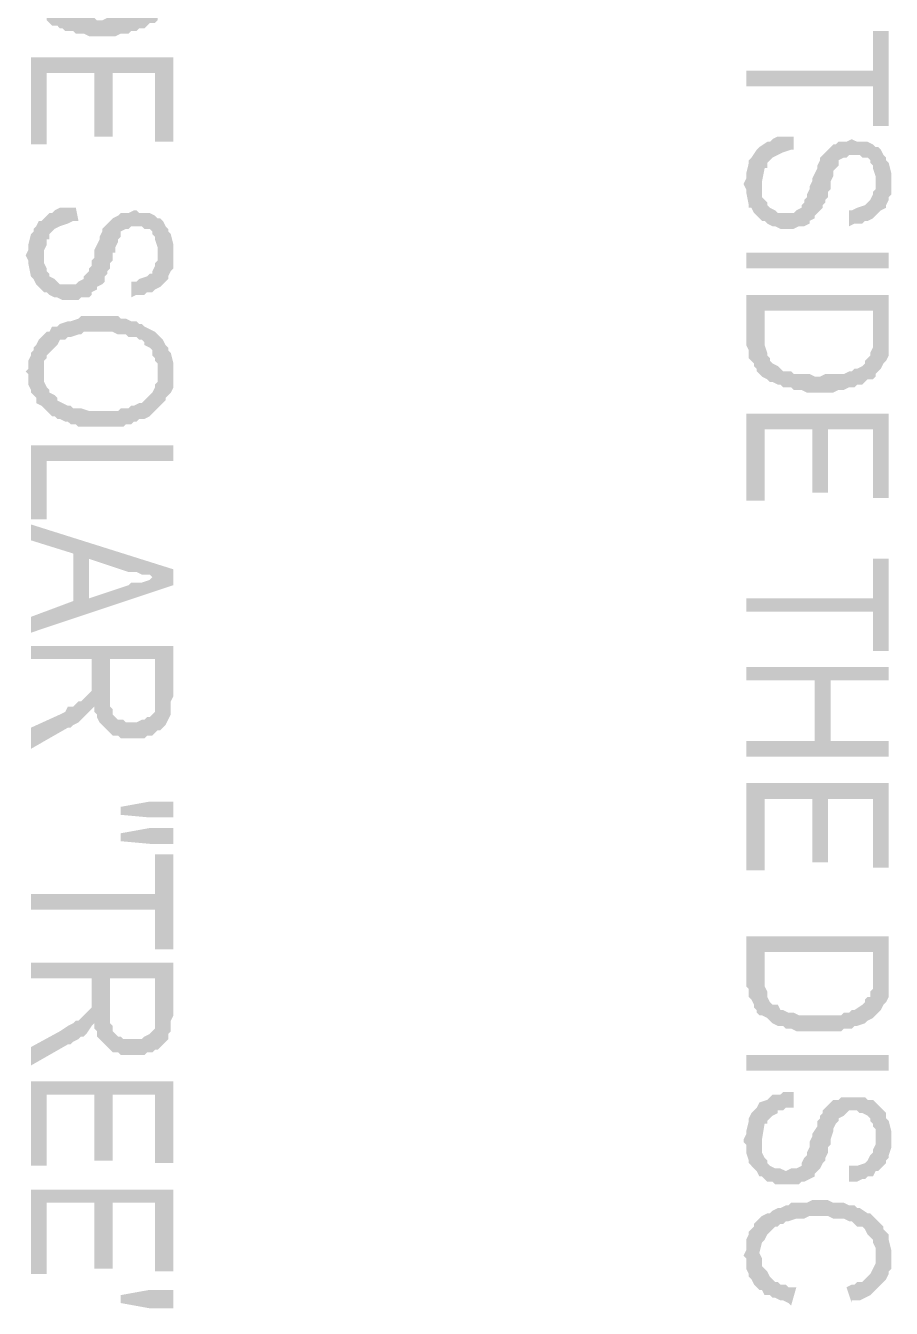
# Model space of a CAD drawing. Header units: inches. Extents: x -186 to 186, y -282 to 282.
# Drawn here: x -31.11 to -18.96, y 53.52 to 71.52 of the extents above; entities that cross this region are included whole.
import ezdxf

# ---------------------------------------------------------------- set-up
doc = ezdxf.new("R2010")
doc.units = ezdxf.units.IN
doc.header["$MEASUREMENT"] = 0
doc.layers.add('H', color=7, linetype='CONTINUOUS', lineweight=100)

msp = doc.modelspace()

# ---------------------------------------------------------------- hatches: boundary and pattern name
at = {"layer": 'H', "linetype": 'Continuous'}
for points in [[(-29.259, 71.593), (-29.296, 72.185), (-29.296, 72.111), (-29.296, 72.037), (-29.296, 72), (-29.333, 71.926), (-29.333, 71.889), (-29.333, 71.852), (-29.37, 71.815), (-29.407, 71.778), (-29.444, 71.741), (-29.556, 71.704), (-29.593, 71.667), (-29.63, 71.667), (-29.704, 71.63), (-29.741, 71.63), (-29.778, 71.63), (-29.852, 71.63), (-29.963, 71.63), (-30.037, 71.593), (-30.111, 71.593), (-30.148, 71.63), (-30.222, 71.63), (-30.296, 71.63), (-30.333, 71.63), (-30.37, 71.63), (-30.444, 71.667), (-30.481, 71.667), (-30.519, 71.667), (-30.593, 71.704), (-30.63, 71.741), (-30.667, 71.778), (-30.704, 71.815), (-30.778, 71.889), (-30.778, 71.926), (-30.815, 72), (-30.815, 72.037), (-30.815, 72.519), (-30.815, 71.593), (-30.778, 71.556), (-30.741, 71.519), (-30.667, 71.519), (-30.63, 71.481), (-30.593, 71.481), (-30.556, 71.444), (-30.481, 71.444), (-30.444, 71.444), (-30.407, 71.407), (-30.333, 71.407), (-30.296, 71.407), (-30.222, 71.37), (-29.852, 71.37), (-29.778, 71.407), (-29.741, 71.407), (-29.667, 71.407), (-29.63, 71.444), (-29.593, 71.444), (-29.556, 71.444), (-29.519, 71.481), (-29.444, 71.481), (-29.407, 71.519), (-29.37, 71.556), (-29.296, 71.556)], [(-19, 70.111), (-19, 71.444), (-19.222, 71.444), (-19.222, 70.889), (-21, 70.889), (-21, 70.667), (-19.222, 70.667), (-19.222, 70.111)], [(-29.037, 69.889), (-29.037, 71.074), (-31.037, 71.074), (-31.037, 69.852), (-30.815, 69.852), (-30.815, 70.852), (-30.148, 70.852), (-30.148, 69.963), (-29.889, 69.963), (-29.889, 70.852), (-29.296, 70.852), (-29.296, 69.889)], [(-18.963, 69.333), (-18.963, 69.444), (-19, 69.593), (-19.037, 69.63), (-19.037, 69.667), (-19.074, 69.704), (-19.111, 69.778), (-19.148, 69.815), (-19.185, 69.815), (-19.222, 69.852), (-19.296, 69.889), (-19.333, 69.889), (-19.37, 69.889), (-19.444, 69.889), (-19.519, 69.926), (-19.593, 69.889), (-19.667, 69.889), (-19.704, 69.889), (-19.741, 69.852), (-19.778, 69.852), (-19.815, 69.815), (-19.852, 69.778), (-19.889, 69.741), (-19.926, 69.704), (-19.963, 69.667), (-19.963, 69.63), (-20, 69.556), (-20, 69.519), (-20.037, 69.444), (-20.074, 69.37), (-20.074, 69.333), (-20.111, 69.259), (-20.111, 69.222), (-20.148, 69.148), (-20.148, 69.111), (-20.185, 69.074), (-20.185, 69.037), (-20.222, 69), (-20.222, 68.963), (-20.296, 68.926), (-20.333, 68.889), (-20.37, 68.889), (-20.444, 68.889), (-20.519, 68.889), (-20.556, 68.889), (-20.593, 68.926), (-20.667, 68.963), (-20.704, 69), (-20.704, 69.037), (-20.741, 69.074), (-20.778, 69.111), (-20.778, 69.185), (-20.778, 69.222), (-20.778, 69.296), (-20.815, 69.815), (-20.852, 69.778), (-20.926, 69.667), (-20.963, 69.63), (-20.963, 69.593), (-21, 69.444), (-21, 69.37), (-21.037, 69.296), (-21, 69.222), (-21, 69.185), (-20.963, 69), (-20.963, 68.963), (-20.926, 68.963), (-20.889, 68.889), (-20.852, 68.852), (-20.815, 68.815), (-20.778, 68.778), (-20.741, 68.778), (-20.704, 68.741), (-20.63, 68.704), (-20.593, 68.704), (-20.519, 68.667), (-20.333, 68.667), (-20.259, 68.704), (-20.222, 68.704), (-20.185, 68.704), (-20.111, 68.741), (-20.111, 68.778), (-20.037, 68.815), (-20.037, 68.852), (-20, 68.889), (-19.963, 68.926), (-19.926, 68.963), (-19.926, 69), (-19.889, 69.037), (-19.889, 69.074), (-19.852, 69.111), (-19.852, 69.185), (-19.815, 69.222), (-19.815, 69.333), (-19.778, 69.407), (-19.778, 69.481), (-19.741, 69.519), (-19.704, 69.556), (-19.704, 69.63), (-19.63, 69.667), (-19.593, 69.667), (-19.556, 69.704), (-19.444, 69.704), (-19.407, 69.704), (-19.37, 69.667), (-19.296, 69.667), (-19.259, 69.63), (-19.259, 69.593), (-19.222, 69.556), (-19.222, 69.519), (-19.185, 69.407), (-19.185, 69.333), (-19.185, 68.852), (-19.148, 68.889), (-19.111, 68.926), (-19.037, 68.963), (-19.037, 69), (-19, 69.074), (-19, 69.111), (-18.963, 69.148), (-18.963, 69.222), (-18.963, 69.296)], [(-20.333, 69.778), (-20.333, 69.963), (-20.481, 69.963), (-20.519, 69.963), (-20.556, 69.963), (-20.63, 69.926), (-20.667, 69.889), (-20.704, 69.889), (-20.815, 69.815), (-20.778, 69.296), (-20.778, 69.333), (-20.741, 69.519), (-20.704, 69.519), (-20.704, 69.593), (-20.667, 69.63), (-20.63, 69.667), (-20.556, 69.704), (-20.481, 69.741), (-20.37, 69.778)], [(-19.185, 68.852), (-19.185, 69.333), (-19.185, 69.296), (-19.185, 69.222), (-19.222, 69.185), (-19.222, 69.148), (-19.259, 69.074), (-19.296, 69.037), (-19.333, 69), (-19.444, 68.963), (-19.519, 68.926), (-19.556, 68.926), (-19.556, 68.704), (-19.481, 68.741), (-19.444, 68.741), (-19.37, 68.741), (-19.333, 68.778), (-19.296, 68.778), (-19.222, 68.815)], [(-30.37, 68.778), (-30.407, 68.963), (-30.519, 68.963), (-30.593, 68.963), (-30.63, 68.963), (-30.704, 68.926), (-30.741, 68.889), (-30.778, 68.889), (-30.815, 68.852), (-30.852, 68.815), (-30.852, 68.296), (-30.852, 68.333), (-30.852, 68.37), (-30.815, 68.444), (-30.815, 68.481), (-30.815, 68.519), (-30.778, 68.519), (-30.778, 68.593), (-30.741, 68.63), (-30.704, 68.667), (-30.63, 68.704), (-30.519, 68.741), (-30.444, 68.778)], [(-29.037, 68.333), (-29.037, 68.444), (-29.074, 68.593), (-29.111, 68.63), (-29.111, 68.667), (-29.148, 68.704), (-29.185, 68.778), (-29.222, 68.815), (-29.259, 68.815), (-29.296, 68.852), (-29.37, 68.889), (-29.407, 68.889), (-29.444, 68.889), (-29.519, 68.889), (-29.556, 68.926), (-29.593, 68.926), (-29.667, 68.889), (-29.704, 68.889), (-29.778, 68.889), (-29.815, 68.852), (-29.889, 68.815), (-29.963, 68.741), (-30, 68.704), (-30.037, 68.667), (-30.037, 68.63), (-30.074, 68.556), (-30.074, 68.519), (-30.111, 68.444), (-30.148, 68.37), (-30.148, 68.333), (-30.148, 68.259), (-30.185, 68.222), (-30.185, 68.148), (-30.222, 68.111), (-30.222, 68.074), (-30.259, 68.037), (-30.296, 68), (-30.296, 67.963), (-30.37, 67.926), (-30.407, 67.889), (-30.444, 67.889), (-30.519, 67.889), (-30.556, 67.889), (-30.63, 67.889), (-30.667, 67.926), (-30.704, 67.963), (-30.778, 68), (-30.778, 68.037), (-30.815, 68.074), (-30.815, 68.111), (-30.852, 68.185), (-30.852, 68.222), (-30.852, 68.296), (-30.852, 68.815), (-30.889, 68.778), (-30.926, 68.778), (-30.963, 68.704), (-31, 68.667), (-31, 68.63), (-31.037, 68.593), (-31.074, 68.444), (-31.074, 68.37), (-31.111, 68.296), (-31.074, 68.222), (-31.074, 68.185), (-31.037, 68), (-31, 67.963), (-30.963, 67.889), (-30.926, 67.852), (-30.889, 67.815), (-30.852, 67.778), (-30.815, 67.778), (-30.778, 67.741), (-30.704, 67.704), (-30.667, 67.704), (-30.593, 67.667), (-30.37, 67.667), (-30.333, 67.704), (-30.296, 67.704), (-30.222, 67.704), (-30.185, 67.741), (-30.185, 67.778), (-30.111, 67.815), (-30.111, 67.852), (-30.037, 67.889), (-30, 67.926), (-30, 67.963), (-30, 68), (-29.963, 68.037), (-29.963, 68.074), (-29.926, 68.111), (-29.926, 68.185), (-29.889, 68.222), (-29.889, 68.333), (-29.852, 68.333), (-29.852, 68.407), (-29.815, 68.481), (-29.815, 68.519), (-29.778, 68.556), (-29.778, 68.63), (-29.704, 68.667), (-29.667, 68.667), (-29.63, 68.704), (-29.519, 68.704), (-29.481, 68.704), (-29.444, 68.667), (-29.37, 68.667), (-29.333, 68.63), (-29.333, 68.593), (-29.296, 68.556), (-29.296, 68.519), (-29.259, 68.407), (-29.259, 68.333), (-29.222, 67.852), (-29.185, 67.889), (-29.148, 67.926), (-29.111, 67.963), (-29.111, 68), (-29.074, 68.074), (-29.037, 68.111), (-29.037, 68.148), (-29.037, 68.222), (-29.037, 68.296)], [(-29.222, 67.852), (-29.259, 68.333), (-29.259, 68.296), (-29.259, 68.222), (-29.296, 68.185), (-29.296, 68.148), (-29.333, 68.074), (-29.333, 68.037), (-29.37, 68.037), (-29.407, 68), (-29.519, 67.963), (-29.556, 67.926), (-29.63, 67.926), (-29.63, 67.704), (-29.556, 67.741), (-29.519, 67.741), (-29.444, 67.741), (-29.407, 67.778), (-29.333, 67.778), (-29.296, 67.815)], [(-21, 68.111), (-19, 68.111), (-19, 68.333), (-21, 68.333)], [(-19, 67.185), (-19, 67.741), (-21, 67.741), (-21, 67.037), (-20.963, 66.963), (-20.963, 66.852), (-20.926, 66.815), (-20.889, 66.778), (-20.889, 66.741), (-20.852, 66.704), (-20.852, 66.667), (-20.815, 66.63), (-20.778, 66.593), (-20.741, 67.519), (-19.222, 67.519), (-19.222, 67.185), (-19.185, 66.593), (-19.185, 66.63), (-19.148, 66.667), (-19.111, 66.704), (-19.074, 66.778), (-19.037, 66.815), (-19, 66.889), (-19, 66.926), (-19, 67), (-19, 67.037), (-19, 67.111)], [(-19.185, 66.593), (-19.222, 67.185), (-19.222, 67.111), (-19.222, 67.037), (-19.222, 67), (-19.259, 66.926), (-19.259, 66.889), (-19.296, 66.852), (-19.333, 66.815), (-19.333, 66.778), (-19.37, 66.741), (-19.444, 66.704), (-19.481, 66.704), (-19.519, 66.667), (-19.556, 66.667), (-19.63, 66.63), (-19.667, 66.63), (-19.704, 66.63), (-19.778, 66.63), (-19.889, 66.63), (-19.963, 66.593), (-20.037, 66.593), (-20.111, 66.63), (-20.148, 66.63), (-20.222, 66.63), (-20.259, 66.63), (-20.333, 66.63), (-20.37, 66.667), (-20.407, 66.667), (-20.481, 66.667), (-20.519, 66.704), (-20.556, 66.741), (-20.63, 66.778), (-20.667, 66.815), (-20.667, 66.852), (-20.704, 66.889), (-20.704, 66.926), (-20.741, 67.037), (-20.741, 67.519), (-20.778, 66.593), (-20.704, 66.556), (-20.667, 66.519), (-20.63, 66.519), (-20.556, 66.481), (-20.519, 66.481), (-20.481, 66.444), (-20.444, 66.444), (-20.37, 66.444), (-20.333, 66.407), (-20.296, 66.407), (-20.222, 66.407), (-20.148, 66.37), (-19.778, 66.37), (-19.704, 66.407), (-19.667, 66.407), (-19.63, 66.407), (-19.556, 66.444), (-19.519, 66.444), (-19.481, 66.444), (-19.444, 66.481), (-19.37, 66.481), (-19.333, 66.519), (-19.296, 66.556), (-19.222, 66.556)], [(-29.037, 66.667), (-29.037, 66.778), (-29.074, 66.926), (-29.111, 66.963), (-29.111, 67), (-29.148, 67.037), (-29.185, 67.111), (-29.222, 67.148), (-29.259, 67.185), (-29.296, 67.222), (-29.444, 67.296), (-29.481, 67.333), (-29.519, 67.333), (-29.556, 67.37), (-29.63, 67.37), (-29.704, 67.407), (-29.778, 67.407), (-29.815, 67.444), (-29.889, 67.444), (-30.222, 67.444), (-30.259, 67.444), (-30.333, 67.444), (-30.37, 67.407), (-30.481, 67.37), (-30.519, 67.37), (-30.63, 67.333), (-30.667, 67.296), (-30.741, 67.296), (-30.778, 67.222), (-30.815, 67.222), (-30.852, 67.185), (-30.889, 67.148), (-30.926, 67.111), (-30.963, 67.037), (-31, 67), (-31, 66.963), (-31.037, 66.926), (-31.037, 66.889), (-31.074, 66.815), (-31.074, 66.778), (-31.074, 66.704), (-31.111, 66.667), (-31.074, 66.63), (-31.074, 66.519), (-31.074, 66.481), (-31.037, 66.407), (-31.037, 66.37), (-31, 66.333), (-30.963, 66.296), (-30.963, 66.222), (-30.889, 66.185), (-30.852, 66.148), (-30.852, 66.704), (-30.852, 66.741), (-30.852, 66.815), (-30.815, 66.852), (-30.815, 66.889), (-30.778, 66.926), (-30.741, 66.963), (-30.704, 67), (-30.667, 67.037), (-30.63, 67.111), (-30.556, 67.111), (-30.519, 67.148), (-30.481, 67.148), (-30.37, 67.185), (-30.333, 67.185), (-30.296, 67.222), (-30.148, 67.222), (-30.074, 67.222), (-30, 67.222), (-29.889, 67.222), (-29.815, 67.185), (-29.778, 67.185), (-29.704, 67.185), (-29.667, 67.148), (-29.63, 67.148), (-29.556, 67.148), (-29.519, 67.111), (-29.481, 67.111), (-29.444, 67.074), (-29.444, 67.037), (-29.37, 67), (-29.333, 66.963), (-29.333, 66.889), (-29.296, 66.852), (-29.296, 66.815), (-29.259, 66.778), (-29.259, 66.148), (-29.222, 66.185), (-29.185, 66.222), (-29.148, 66.259), (-29.148, 66.296), (-29.111, 66.333), (-29.074, 66.37), (-29.037, 66.444), (-29.037, 66.481), (-29.037, 66.556), (-29.037, 66.593)], [(-29.259, 66.148), (-29.259, 66.667), (-29.259, 66.556), (-29.259, 66.519), (-29.296, 66.481), (-29.296, 66.444), (-29.333, 66.37), (-29.37, 66.333), (-29.407, 66.296), (-29.444, 66.259), (-29.481, 66.222), (-29.519, 66.222), (-29.593, 66.185), (-29.63, 66.185), (-29.667, 66.148), (-29.704, 66.148), (-29.778, 66.148), (-29.815, 66.111), (-29.889, 66.111), (-30.222, 66.111), (-30.333, 66.148), (-30.444, 66.148), (-30.481, 66.185), (-30.519, 66.185), (-30.667, 66.259), (-30.667, 66.296), (-30.704, 66.333), (-30.778, 66.37), (-30.778, 66.407), (-30.815, 66.444), (-30.852, 66.519), (-30.852, 66.556), (-30.852, 66.63), (-30.852, 66.667), (-30.852, 66.148), (-30.815, 66.111), (-30.778, 66.074), (-30.741, 66.037), (-30.704, 66.037), (-30.667, 66), (-30.63, 66), (-30.556, 65.963), (-30.519, 65.963), (-30.481, 65.926), (-30.407, 65.926), (-30.37, 65.889), (-30.296, 65.889), (-30.222, 65.889), (-30.185, 65.889), (-29.926, 65.889), (-29.852, 65.889), (-29.815, 65.889), (-29.741, 65.889), (-29.704, 65.926), (-29.63, 65.926), (-29.593, 65.963), (-29.556, 65.963), (-29.519, 66), (-29.481, 66), (-29.444, 66), (-29.37, 66.037), (-29.333, 66.074), (-29.296, 66.111)], [(-19, 64.889), (-19, 66.074), (-21, 66.074), (-21, 64.852), (-20.741, 64.852), (-20.741, 65.852), (-20.074, 65.852), (-20.074, 64.963), (-19.852, 64.963), (-19.852, 65.852), (-19.222, 65.852), (-19.222, 64.889)], [(-29.037, 65.407), (-29.037, 65.63), (-31.037, 65.63), (-31.037, 64.593), (-30.815, 64.593), (-30.815, 65.407)], [(-29.037, 63.667), (-29.037, 63.889), (-31.037, 64.519), (-31.037, 64.296), (-30.444, 64.111), (-30.444, 63.444), (-30.222, 64.037), (-29.667, 63.852), (-29.593, 63.852), (-29.556, 63.852), (-29.481, 63.815), (-29.444, 63.815), (-29.37, 63.815), (-29.333, 63.778), (-29.259, 63.778)], [(-29.037, 63.667), (-29.259, 63.778), (-29.296, 63.778), (-29.333, 63.778), (-29.37, 63.741), (-29.481, 63.704), (-29.556, 63.704), (-29.63, 63.704), (-29.667, 63.667), (-30.222, 63.481), (-30.222, 64.037), (-30.444, 63.444), (-31.037, 63.222), (-31.037, 63)], [(-19, 62.741), (-19, 64.037), (-19.222, 64.037), (-19.222, 63.481), (-21, 63.481), (-21, 63.296), (-19.222, 63.296), (-19.222, 62.741)], [(-29.037, 62.111), (-29.037, 62.815), (-31.037, 62.815), (-31.037, 62.63), (-30.185, 62.63), (-30.185, 62.37), (-30.148, 61.963), (-30.148, 61.889), (-30.111, 61.852), (-30.111, 61.815), (-30.074, 61.741), (-30.037, 61.704), (-30, 61.667), (-29.963, 61.63), (-29.926, 62.63), (-29.296, 62.63), (-29.296, 62.111), (-29.259, 61.63), (-29.222, 61.63), (-29.185, 61.667), (-29.148, 61.704), (-29.111, 61.778), (-29.074, 61.852), (-29.074, 61.889), (-29.074, 62.037)], [(-29.259, 61.63), (-29.296, 62.111), (-29.296, 62), (-29.296, 61.889), (-29.37, 61.815), (-29.407, 61.815), (-29.444, 61.778), (-29.481, 61.778), (-29.556, 61.741), (-29.704, 61.741), (-29.741, 61.778), (-29.778, 61.778), (-29.815, 61.778), (-29.852, 61.815), (-29.889, 61.852), (-29.889, 61.889), (-29.889, 61.926), (-29.926, 61.963), (-29.926, 62), (-29.926, 62.63), (-29.963, 61.63), (-29.889, 61.556), (-29.815, 61.556), (-29.778, 61.519), (-29.704, 61.519), (-29.519, 61.519), (-29.444, 61.519), (-29.407, 61.556), (-29.333, 61.556), (-29.296, 61.593)], [(-19, 62.333), (-19, 62.519), (-21, 62.519), (-21, 62.333), (-20.037, 62.333), (-20.037, 61.481), (-19.815, 62.333)], [(-30.148, 61.963), (-30.185, 62.37), (-30.185, 62.296), (-30.185, 62.222), (-30.185, 62.185), (-30.222, 62.148), (-30.259, 62.111), (-30.296, 62.074), (-30.333, 62.037), (-30.37, 62.037), (-30.407, 62), (-30.444, 61.963), (-30.519, 61.963), (-30.556, 61.889), (-30.63, 61.852), (-31.037, 61.667), (-31.037, 61.37), (-30.519, 61.667), (-30.481, 61.667), (-30.444, 61.704), (-30.37, 61.741), (-30.333, 61.778), (-30.296, 61.815), (-30.259, 61.852), (-30.222, 61.889), (-30.185, 61.926)], [(-19, 61.259), (-19, 61.481), (-19.815, 61.481), (-19.815, 62.333), (-20.037, 61.481), (-21, 61.481), (-21, 61.259)], [(-19, 59.704), (-19, 60.889), (-21, 60.889), (-21, 59.667), (-20.741, 59.667), (-20.741, 60.667), (-20.074, 60.667), (-20.074, 59.778), (-19.852, 59.778), (-19.852, 60.667), (-19.222, 60.667), (-19.222, 59.704)], [(-29.037, 60.407), (-29.037, 60.63), (-29.37, 60.63), (-29.778, 60.556), (-29.778, 60.444), (-29.37, 60.407)], [(-29.037, 60.037), (-29.037, 60.259), (-29.37, 60.259), (-29.778, 60.185), (-29.778, 60.074), (-29.37, 60.037)], [(-29.037, 58.556), (-29.037, 59.889), (-29.296, 59.889), (-29.296, 59.333), (-31.037, 59.333), (-31.037, 59.111), (-29.296, 59.111), (-29.296, 58.556)], [(-19, 58.185), (-19, 58.741), (-21, 58.741), (-21, 58.037), (-20.963, 58), (-20.963, 57.889), (-20.926, 57.852), (-20.889, 57.778), (-20.889, 57.741), (-20.852, 57.704), (-20.852, 57.667), (-20.815, 57.63), (-20.778, 57.63), (-20.741, 58.519), (-19.222, 58.519), (-19.222, 58.185), (-19.185, 57.63), (-19.148, 57.667), (-19.111, 57.704), (-19.074, 57.778), (-19.037, 57.815), (-19, 57.889), (-19, 57.963), (-19, 58), (-19, 58.037), (-19, 58.111)], [(-19.185, 57.63), (-19.222, 58.185), (-19.222, 58.111), (-19.222, 58.037), (-19.222, 58), (-19.259, 57.963), (-19.259, 57.889), (-19.296, 57.889), (-19.333, 57.852), (-19.333, 57.815), (-19.37, 57.778), (-19.481, 57.704), (-19.519, 57.704), (-19.556, 57.667), (-19.63, 57.667), (-19.667, 57.63), (-19.704, 57.63), (-19.778, 57.63), (-19.889, 57.63), (-19.963, 57.63), (-20.037, 57.63), (-20.111, 57.63), (-20.148, 57.63), (-20.222, 57.63), (-20.259, 57.63), (-20.333, 57.667), (-20.37, 57.667), (-20.407, 57.667), (-20.481, 57.704), (-20.519, 57.704), (-20.556, 57.778), (-20.63, 57.778), (-20.667, 57.815), (-20.704, 57.889), (-20.704, 57.963), (-20.741, 58.037), (-20.741, 58.519), (-20.778, 57.63), (-20.704, 57.593), (-20.667, 57.556), (-20.63, 57.519), (-20.556, 57.481), (-20.519, 57.481), (-20.481, 57.481), (-20.444, 57.444), (-20.37, 57.444), (-20.296, 57.407), (-20.222, 57.407), (-20.148, 57.407), (-19.778, 57.407), (-19.704, 57.407), (-19.667, 57.407), (-19.63, 57.444), (-19.556, 57.444), (-19.519, 57.444), (-19.481, 57.481), (-19.444, 57.481), (-19.333, 57.519), (-19.296, 57.556), (-19.222, 57.593)], [(-29.037, 57.63), (-29.037, 58.37), (-31.037, 58.37), (-31.037, 58.148), (-30.185, 58.148), (-30.185, 57.889), (-30.148, 57.519), (-30.148, 57.444), (-30.111, 57.407), (-30.111, 57.333), (-30.074, 57.296), (-30.037, 57.259), (-30, 57.222), (-29.963, 57.185), (-29.926, 58.148), (-29.296, 58.148), (-29.296, 57.63), (-29.259, 57.148), (-29.222, 57.185), (-29.185, 57.222), (-29.148, 57.259), (-29.111, 57.296), (-29.111, 57.333), (-29.111, 57.37), (-29.074, 57.407), (-29.074, 57.444), (-29.074, 57.556)], [(-29.259, 57.148), (-29.296, 57.63), (-29.296, 57.556), (-29.296, 57.444), (-29.333, 57.407), (-29.37, 57.37), (-29.444, 57.333), (-29.481, 57.296), (-29.556, 57.296), (-29.704, 57.296), (-29.741, 57.296), (-29.778, 57.333), (-29.815, 57.333), (-29.852, 57.37), (-29.889, 57.407), (-29.889, 57.444), (-29.889, 57.481), (-29.926, 57.519), (-29.926, 57.556), (-29.926, 58.148), (-29.963, 57.185), (-29.889, 57.111), (-29.815, 57.111), (-29.778, 57.074), (-29.704, 57.074), (-29.519, 57.074), (-29.444, 57.074), (-29.407, 57.111), (-29.333, 57.111), (-29.296, 57.148)], [(-30.148, 57.519), (-30.185, 57.889), (-30.185, 57.815), (-30.185, 57.778), (-30.185, 57.741), (-30.222, 57.704), (-30.259, 57.667), (-30.296, 57.63), (-30.333, 57.593), (-30.37, 57.556), (-30.407, 57.556), (-30.444, 57.519), (-30.519, 57.481), (-30.63, 57.407), (-31.037, 57.185), (-31.037, 56.926), (-30.519, 57.222), (-30.481, 57.222), (-30.444, 57.259), (-30.37, 57.296), (-30.333, 57.333), (-30.296, 57.333), (-30.259, 57.37), (-30.185, 57.481)], [(-21, 56.852), (-19, 56.852), (-19, 57.074), (-21, 57.074)], [(-29.037, 55.556), (-29.037, 56.704), (-31.037, 56.704), (-31.037, 55.519), (-30.815, 55.519), (-30.815, 56.519), (-30.148, 56.519), (-30.148, 55.593), (-29.889, 55.593), (-29.889, 56.519), (-29.296, 56.519), (-29.296, 55.556)], [(-20.333, 56.333), (-20.333, 56.556), (-20.481, 56.556), (-20.519, 56.519), (-20.556, 56.519), (-20.63, 56.519), (-20.667, 56.481), (-20.704, 56.444), (-20.815, 56.407), (-20.778, 55.852), (-20.778, 55.889), (-20.741, 56.111), (-20.704, 56.111), (-20.704, 56.148), (-20.667, 56.185), (-20.63, 56.222), (-20.556, 56.259), (-20.556, 56.296), (-20.481, 56.296), (-20.444, 56.333), (-20.37, 56.333)], [(-18.963, 55.889), (-18.963, 56), (-19, 56.148), (-19.037, 56.185), (-19.037, 56.259), (-19.074, 56.296), (-19.111, 56.333), (-19.148, 56.37), (-19.185, 56.407), (-19.222, 56.444), (-19.296, 56.444), (-19.333, 56.481), (-19.37, 56.481), (-19.444, 56.481), (-19.519, 56.481), (-19.593, 56.481), (-19.667, 56.481), (-19.704, 56.444), (-19.741, 56.444), (-19.778, 56.444), (-19.815, 56.407), (-19.852, 56.37), (-19.889, 56.333), (-19.926, 56.296), (-19.926, 56.259), (-19.963, 56.222), (-19.963, 56.185), (-20, 56.148), (-20, 56.074), (-20.074, 55.963), (-20.074, 55.926), (-20.111, 55.852), (-20.111, 55.778), (-20.148, 55.704), (-20.148, 55.667), (-20.185, 55.63), (-20.222, 55.556), (-20.222, 55.519), (-20.296, 55.481), (-20.333, 55.481), (-20.37, 55.481), (-20.444, 55.444), (-20.519, 55.481), (-20.556, 55.481), (-20.593, 55.481), (-20.667, 55.519), (-20.704, 55.556), (-20.704, 55.593), (-20.741, 55.63), (-20.778, 55.704), (-20.778, 55.741), (-20.778, 55.815), (-20.778, 55.852), (-20.815, 56.407), (-20.852, 56.333), (-20.889, 56.296), (-20.926, 56.259), (-20.963, 56.185), (-20.963, 56.148), (-21, 56), (-21, 55.963), (-21.037, 55.889), (-21.037, 55.852), (-21, 55.815), (-21, 55.741), (-21, 55.704), (-20.963, 55.593), (-20.963, 55.556), (-20.926, 55.519), (-20.889, 55.481), (-20.852, 55.444), (-20.815, 55.37), (-20.778, 55.37), (-20.741, 55.333), (-20.704, 55.296), (-20.63, 55.296), (-20.593, 55.259), (-20.519, 55.259), (-20.333, 55.259), (-20.259, 55.259), (-20.222, 55.296), (-20.185, 55.296), (-20.111, 55.333), (-20.037, 55.37), (-20.037, 55.407), (-19.963, 55.481), (-19.926, 55.556), (-19.889, 55.593), (-19.889, 55.63), (-19.852, 55.704), (-19.852, 55.778), (-19.815, 55.815), (-19.815, 55.889), (-19.778, 56), (-19.778, 56.037), (-19.741, 56.111), (-19.704, 56.148), (-19.704, 56.185), (-19.63, 56.222), (-19.593, 56.259), (-19.556, 56.296), (-19.444, 56.296), (-19.407, 56.259), (-19.37, 56.259), (-19.296, 56.222), (-19.259, 56.185), (-19.259, 56.148), (-19.222, 56.111), (-19.222, 56.074), (-19.185, 56.037), (-19.185, 55.963), (-19.185, 55.889), (-19.185, 55.444), (-19.148, 55.444), (-19.111, 55.481), (-19.037, 55.556), (-19.037, 55.593), (-19, 55.63), (-19, 55.667), (-18.963, 55.778), (-18.963, 55.852)], [(-19.185, 55.444), (-19.185, 55.889), (-19.185, 55.852), (-19.185, 55.815), (-19.222, 55.741), (-19.222, 55.704), (-19.259, 55.667), (-19.296, 55.593), (-19.333, 55.556), (-19.444, 55.519), (-19.519, 55.519), (-19.556, 55.519), (-19.556, 55.296), (-19.481, 55.296), (-19.444, 55.296), (-19.37, 55.333), (-19.333, 55.333), (-19.296, 55.37), (-19.222, 55.37)], [(-29.037, 54.037), (-29.037, 55.185), (-31.037, 55.185), (-31.037, 54), (-30.815, 54), (-30.815, 55), (-30.148, 55), (-30.148, 54.074), (-29.889, 54.074), (-29.889, 55), (-29.296, 55), (-29.296, 54.037)], [(-19.185, 54.778), (-19.222, 54.815), (-19.259, 54.852), (-19.296, 54.852), (-19.407, 54.926), (-19.444, 54.926), (-19.481, 54.963), (-19.519, 54.963), (-19.556, 54.963), (-19.63, 55), (-19.667, 55), (-19.741, 55), (-19.778, 55), (-19.852, 55.037), (-20.074, 55.037), (-20.148, 55), (-20.185, 55), (-20.259, 55), (-20.296, 55), (-20.37, 55), (-20.407, 54.963), (-20.444, 54.963), (-20.519, 54.926), (-20.556, 54.926), (-20.63, 54.889), (-20.667, 54.852), (-20.704, 54.852), (-20.778, 54.815), (-20.815, 54.778), (-20.852, 54.741), (-20.889, 54.704), (-20.889, 54.667), (-20.926, 54.63), (-20.963, 54.593), (-20.963, 54.556), (-21, 54.481), (-21, 54.37), (-21, 54.333), (-21.037, 54.259), (-21, 54.222), (-21, 54.148), (-21, 54.111), (-21, 54.074), (-20.963, 54), (-20.963, 53.963), (-20.926, 53.926), (-20.889, 53.852), (-20.852, 53.815), (-20.815, 53.778), (-20.815, 54.296), (-20.778, 54.444), (-20.741, 54.481), (-20.704, 54.556), (-20.667, 54.593), (-20.63, 54.63), (-20.593, 54.667), (-20.556, 54.667), (-20.519, 54.704), (-20.481, 54.704), (-20.444, 54.741), (-20.407, 54.741), (-20.296, 54.778), (-20.222, 54.778), (-20.185, 54.778), (-20.111, 54.815), (-19.852, 54.815), (-19.778, 54.778), (-19.704, 54.778), (-19.667, 54.778), (-19.63, 54.778), (-19.556, 54.741), (-19.519, 54.741), (-19.481, 54.704), (-19.444, 54.667), (-19.37, 54.667), (-19.333, 54.63), (-19.296, 54.556), (-19.259, 54.519), (-19.222, 54.481), (-19.222, 54.444), (-19.185, 54.37), (-19.185, 54.296), (-19.185, 54.259)], [(-18.963, 54.259), (-18.963, 54.333), (-19, 54.481), (-19, 54.556), (-19.037, 54.593), (-19.074, 54.63), (-19.074, 54.667), (-19.111, 54.704), (-19.148, 54.741), (-19.185, 54.778), (-19.185, 54.259), (-19.185, 54.185), (-19.185, 54.148), (-19.222, 54.074), (-19.259, 54), (-19.296, 53.963), (-19.333, 53.926), (-19.37, 53.889), (-19.444, 53.889), (-19.481, 53.852), (-19.519, 53.852), (-19.593, 53.815), (-19.519, 53.593), (-19.519, 53.63), (-19.481, 53.63), (-19.407, 53.63), (-19.259, 53.704), (-19.222, 53.741), (-19.185, 53.778), (-19.111, 53.852), (-19.074, 53.889), (-19.037, 53.926), (-19, 54), (-19, 54.037), (-18.963, 54.074), (-18.963, 54.148), (-18.963, 54.185)], [(-20.296, 53.815), (-20.333, 53.815), (-20.407, 53.815), (-20.444, 53.852), (-20.519, 53.852), (-20.556, 53.889), (-20.593, 53.889), (-20.63, 53.926), (-20.667, 53.963), (-20.704, 54.037), (-20.741, 54.074), (-20.778, 54.111), (-20.778, 54.148), (-20.778, 54.222), (-20.815, 54.296), (-20.815, 53.778), (-20.778, 53.778), (-20.741, 53.704), (-20.667, 53.704), (-20.63, 53.667), (-20.593, 53.667), (-20.519, 53.63), (-20.481, 53.63), (-20.407, 53.593), (-20.37, 53.556)], [(-29.037, 53.519), (-29.037, 53.778), (-29.37, 53.778), (-29.778, 53.704), (-29.778, 53.593), (-29.37, 53.519)]]:
    msp.add_hatch(color=0, dxfattribs=at).paths.add_polyline_path(points)

doc.saveas('drawing.dxf')
